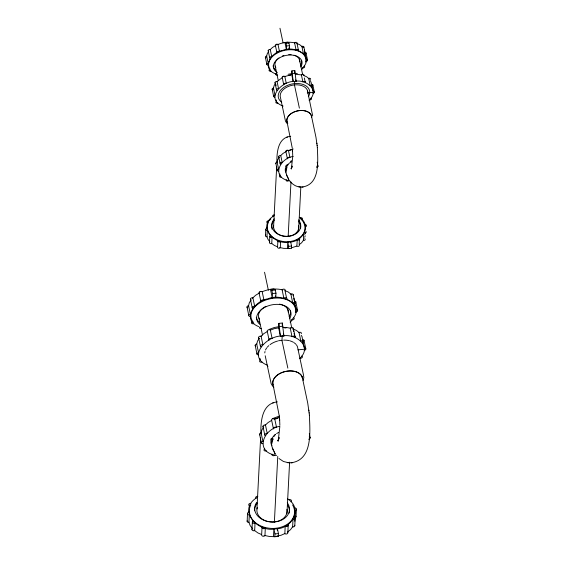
<?xml version="1.0" encoding="UTF-8"?>
<svg xmlns="http://www.w3.org/2000/svg" width="565" height="565" viewBox="0 0 565 565"><rect width="100%" height="100%" fill="white"/><g stroke="black" fill="none" stroke-linecap="round" stroke-linejoin="round"><path stroke-width="0.85" d="M256.962 354.05L255.161 345.194A1.773 1.144 -12 0 1 256.715 344.036L258.53 352.588A1.773 1.144 -12 0 0 256.976 353.747L256.962 354.05A1.773 1.144 -12 0 0 258.417 354.905L258.466 354.898M273.651 96.417L272.146 89.037A1.476 0.953 -12 0 1 273.446 88.069L275.007 95.195A1.476 0.953 -12 0 0 273.665 96.163L273.651 96.417A1.476 0.953 -12 0 0 274.865 97.124L274.908 97.124M261.341 442.861L259.54 434.012A1.773 1.144 -12 0 1 261.094 432.854L262.916 441.406A1.773 1.144 -12 0 0 261.355 442.557L261.341 442.861A1.773 1.144 -12 0 0 262.803 443.716L262.852 443.716M277.302 170.425L275.798 163.045A1.476 0.953 -12 0 1 277.097 162.084L278.658 169.203A1.476 0.953 -12 0 0 277.316 170.171L277.302 170.425A1.476 0.953 -12 0 0 278.517 171.138L278.559 171.138M313.059 93.366L313.01 93.373A1.476 0.953 -12 0 0 314.359 92.406L314.373 92.151A1.476 0.953 -12 0 0 313.158 91.438L311.598 84.319A1.476 0.953 -12 0 1 312.855 85.025L312.841 85.28A1.476 0.953 -12 0 1 312.735 85.534M304.253 350.392L304.196 350.399A1.773 1.144 -12 0 0 305.806 349.234L305.827 348.93A1.773 1.144 -12 0 0 304.365 348.075L302.501 339.53A1.773 1.144 -12 0 1 304.005 340.384L303.991 340.688A1.773 1.144 -12 0 1 303.617 341.281M317.184 162.204L318.01 166.414A1.476 0.953 -12 0 1 316.711 167.381L316.909 166.4M309.302 433.475L310.192 438.052A1.773 1.144 -12 0 1 308.638 439.21M247.484 513.642L247.562 513.988A1.773 1.335 3 0 0 249.306 514.976L248.918 522.526A1.773 1.335 3 0 1 247.166 521.537L247.484 513.642A1.773 1.335 3 0 1 248.755 512.356L248.805 512.349M265.755 229.404L265.818 229.694A1.476 1.109 3 0 0 267.273 230.52L266.948 236.813A1.476 1.109 3 0 1 265.494 235.986L265.755 229.404A1.476 1.109 3 0 1 266.814 228.338L266.857 228.331M267.464 225.35L267.542 223.775M251.962 529.469L252.35 521.919M252.746 523.465L252.83 521.792M269.484 242.597L269.809 236.304M270.169 237.074L270.247 235.499A1.476 1.109 3 0 0 270.028 236.862L270.268 237.088A1.476 1.109 3 0 0 272.055 237.272L271.772 243.543A1.476 1.109 3 0 1 269.943 243.381L269.703 243.155A1.476 1.109 3 0 1 269.886 241.813M256.955 508.945L260.656 437.268M260.882 432.903C260.649 421.01 262.174 403.262 277.415 401.885M273.524 227.843L276.673 166.767M276.899 162.402C276.73 152.437 277.867 137.45 290.7 136.278M270.466 289.301L272.281 298.002L272.507 293.525L271.829 290.332L270.466 289.301L273.94 288.955L275.296 289.986L275.974 293.186L275.748 297.656L275.381 295.947M284.908 42.453L286.413 49.706L286.603 45.977L286.038 43.314L284.908 42.453L287.797 42.17L288.934 43.032L289.499 45.694L289.308 49.423L288.969 47.841M261.666 534.547L262.04 527.032A1.773 1.335 3 0 0 262.916 528.536L263.354 528.67A1.773 1.335 3 0 0 265.324 528.049L264.95 535.564A1.773 1.335 3 0 1 262.958 536.22L262.527 536.086A1.773 1.335 3 0 1 261.652 534.582L257.852 532.908L254.052 530.118M278.863 323.371L280.445 336.394L278.63 327.848L278.863 323.371L282.331 323.032L283.92 336.055L283.369 333.491M291.9 70.851L293.221 81.706L291.71 74.58L291.9 70.851L294.789 70.569L296.116 81.416L295.778 79.835M294.676 72.8L294.789 70.569M294.478 85.23L294.676 81.438C305.679 78.712 320.645 90.188 309.069 100.252M282.218 325.263L282.331 323.032M281.949 340.759L282.189 336.069C295.177 332.891 313.201 346.218 299.718 358.415M288.15 236.65L290.975 182.008M273.502 536.411L273.891 528.861L274.964 533.925L274.823 536.75L269.166 536.411L264.074 535.387M274.357 522.512L277.768 456.407M288.531 248.664L288.651 246.312L287.755 242.095L287.465 248.529L291.427 248.381L291.547 246.029L290.65 241.806M277.274 530.196L277.359 528.522L278.439 533.586L278.291 536.411L274.823 536.75M298.546 231.219L300.841 186.732M299.168 243.918L299.485 238.437A1.476 1.109 3 0 1 299.302 239.779L298.998 239.956A1.476 1.109 3 0 1 297.211 239.779L296.886 246.072A1.476 1.109 3 0 0 298.673 246.248L298.977 246.072A1.476 1.109 3 0 0 299.16 244.73M287.536 531.997L287.571 532.032A1.773 1.335 3 0 1 287.352 533.643L286.992 533.847A1.773 1.335 3 0 1 284.845 533.635L285.198 526.05A1.773 1.335 3 0 0 287.38 526.298L287.74 526.086A1.773 1.335 3 0 0 287.966 524.482L287.924 524.447M286.949 513.698L289.605 462.149M287.832 532.696L288.221 525.146M294.824 521.276L295.092 510.463A1.773 1.335 3 0 0 296.406 509.171L296.335 508.825A1.773 1.335 3 0 0 294.591 507.836L294.535 507.843M294.803 525.598L295.191 518.048M294.704 518.013L294.753 518.006A1.773 1.335 3 0 0 296.018 516.721L296.406 509.171M248.798 315.651L246.997 306.795A1.773 1.144 -12 0 1 248.558 305.644L250.373 314.197A1.773 1.144 -12 0 0 248.812 315.348L248.798 315.651A1.773 1.144 -12 0 0 250.246 316.513L250.302 316.506M266.842 64.417L265.345 57.037A1.476 0.953 -12 0 1 266.645 56.076L268.206 63.202A1.476 0.953 -12 0 0 266.857 64.163L266.842 64.417A1.476 0.953 -12 0 0 268.057 65.137L268.1 65.13M292.705 156.879L291.342 168.999L292.176 166.039L291.053 168.766L291.893 167.381M279.83 426.61L278.192 441.152L279.188 437.593L277.846 440.87L278.651 439.535M306.251 61.366L306.209 61.373A1.476 0.953 -12 0 0 307.551 60.406L307.565 60.151A1.476 0.953 -12 0 0 306.357 59.438L304.796 52.319A1.476 0.953 -12 0 1 306.053 53.032L306.039 53.287A1.476 0.953 -12 0 1 305.926 53.541M295.827 302.289L295.841 301.985A1.773 1.144 -12 0 0 294.393 301.124L293.92 298.355M295.841 301.985L297.642 310.842A1.773 1.144 -12 0 1 296.081 311.993L296.032 312M266.447 57.058L267.273 53.668L268.523 51.69M273.248 89.051L274.082 85.661L275.332 83.691M277.111 162.219L277.733 159.676L279.4 157.042M248.318 306.816L249.313 302.748L250.98 300.121M256.68 344.403L257.478 341.147L259.144 338.513M260.868 434.033L261.856 429.965L263.523 427.331M303.137 380.492L303.85 377.575L303.433 374.764L297.501 346.868A16.788 10.855 -12 0 0 296.463 344.947M304.733 237.251L305.206 235.774M286.971 166.633C285.947 167.657 285.219 176.909 286.257 169.147A12.607 8.157 -12 0 1 287.062 167.685M273.015 438.129C271.772 439.203 270.797 450.891 272.09 441.329A15.128 9.782 -12 0 1 273.213 439.358M287.253 165.891L288.178 164.577M273.728 436.787L275.515 434.266M303.539 240.132L301.611 242.788L299.281 244.589M292.931 526.375L290.509 529.695L288.115 531.545M303.822 75.562L303.843 75.533A1.476 0.953 -12 0 0 303.44 74.432L303.115 74.34A1.476 0.953 -12 0 0 301.385 74.82L302.882 81.967A1.476 0.953 -12 0 1 304.634 81.466L304.959 81.558A1.476 0.953 -12 0 1 305.361 82.66L305.333 82.688M282.684 105.874L282.662 105.909A1.476 0.953 -12 0 0 282.804 106.856M286.314 179.917L286.342 179.889A1.476 0.953 -12 0 0 286.716 181.019L287.041 181.111A1.476 0.953 -12 0 0 288.772 180.638L288.793 180.609M272.189 454.218L272.153 454.253A1.773 1.144 -12 0 0 272.641 455.574L273.029 455.687A1.773 1.144 -12 0 0 275.106 455.115L275.134 455.079M275.861 73.909L275.889 73.881A1.476 0.953 -12 0 0 276.264 75.011L276.582 75.103A1.476 0.953 -12 0 0 277.697 74.997M286.815 299.182L286.836 299.146A1.773 1.144 -12 0 0 286.363 297.826L285.975 297.713A1.773 1.144 -12 0 0 283.898 298.278L282.083 289.732A1.773 1.144 -12 0 1 284.16 289.16L284.548 289.273A1.773 1.144 -12 0 1 285.021 290.594M269.999 49.784L272.556 47.418L275.96 45.391M276.801 81.784L282.083 77.786M302.261 68.252C315.581 55.476 294.075 45.249 282.867 50.37C271.009 51.789 260.373 69.22 276.236 74.029M301.59 69.58L302.776 68.478M280.452 155.792L283.009 153.426L286.42 151.399M252.449 298.214L255.641 295.248L259.851 292.748M260.613 336.606L263.806 333.647L267.316 331.563L269.088 340.095A1.773 1.144 -12 0 1 269.71 338.668L270.112 338.477A1.773 1.144 -12 0 1 272.146 338.64L270.36 330.115A1.773 1.144 -12 0 0 268.29 329.925L267.888 330.115A1.773 1.144 -12 0 0 267.273 331.542L267.294 331.57M291.554 320.016C307.035 304.57 281.271 292.79 268.022 298.793C254.857 300.446 241.086 319.832 258.664 326.591M290.128 322.177L291.914 320.517M264.999 425.424L268.191 422.465L271.701 420.374M273.841 215.894C256.63 226.17 274.3 245.471 289.231 242.095C302.289 242.286 312.466 225.52 299.408 217.271M257.188 497.426C236.537 509.757 257.746 532.922 275.656 528.861C291.575 529.108 303.582 508.571 287.557 498.846M302.028 219.594L302.063 219.573A1.476 1.109 3 0 0 302.254 218.231L302.007 217.998A1.476 1.109 3 0 0 300.22 217.822M252.838 520.972L252.88 520.951A1.773 1.335 3 0 0 252.612 522.583L252.901 522.858A1.773 1.335 3 0 0 255.048 523.077L254.66 530.627A1.773 1.335 3 0 1 252.513 530.408L252.223 530.132A1.773 1.335 3 0 1 252.174 528.798M291.017 501.861L291.06 501.84A1.773 1.335 3 0 0 291.286 500.23L290.989 499.954A1.773 1.335 3 0 0 288.849 499.735M277.825 103.049L277.86 103.035A1.476 0.953 -12 0 1 276.123 102.915L275.939 102.71A1.476 0.953 -12 0 1 276.454 101.523L276.165 99.92M311.52 87.059L311.562 87.045A1.476 0.953 -12 0 0 312.078 85.852L311.894 85.654A1.476 0.953 -12 0 0 310.199 85.513L308.681 78.387A1.476 0.953 -12 0 1 310.383 78.528L310.559 78.726A1.476 0.953 -12 0 1 310.524 79.474M281.511 177.043L281.476 177.064A1.476 0.953 -12 0 1 279.774 176.93L279.597 176.725A1.476 0.953 -12 0 1 280.113 175.538L279.816 173.928M262.012 361.988L261.969 362.01A1.773 1.144 -12 0 1 259.928 361.847L259.709 361.607A1.773 1.144 -12 0 1 260.331 360.18L260.02 358.443M302.402 342.828L302.452 342.8A1.773 1.144 -12 0 0 303.073 341.373L302.861 341.133A1.773 1.144 -12 0 0 300.82 340.97L298.998 332.418A1.773 1.144 -12 0 1 301.039 332.58L301.258 332.82A1.773 1.144 -12 0 1 301.209 333.717M264.717 448.991L264.766 448.97A1.773 1.144 -12 0 0 264.095 450.425L264.307 450.665A1.773 1.144 -12 0 0 266.348 450.828L266.398 450.806M269.696 69.509L269.66 69.523A1.476 0.953 -12 0 0 269.138 70.717L269.314 70.915A1.476 0.953 -12 0 0 271.016 71.056L271.059 71.035M304.712 55.066L304.754 55.045A1.476 0.953 -12 0 0 305.27 53.859L305.093 53.654A1.476 0.953 -12 0 0 303.398 53.513L301.88 46.387A1.476 0.953 -12 0 1 303.582 46.528L303.758 46.733A1.476 0.953 -12 0 1 303.716 47.474M252.216 321.76L252.174 321.782A1.773 1.144 -12 0 0 251.545 323.208L251.764 323.455A1.773 1.144 -12 0 0 253.798 323.618L253.847 323.597M294.238 304.429L294.28 304.408A1.773 1.144 -12 0 0 294.909 302.981L294.697 302.734A1.773 1.144 -12 0 0 292.656 302.572L290.841 294.019A1.773 1.144 -12 0 1 292.875 294.188L293.094 294.429A1.773 1.144 -12 0 1 293.044 295.326M296.667 246.128L291.187 247.922M284.831 533.593L281.123 535.232L276.97 536.072M277.429 44.692C282.959 42.304 289.245 41.506 295.128 42.947M284.23 76.692L291.71 74.58M287.882 150.7L293.228 148.983M293.32 156.378C278.99 158.603 271.009 178.06 289.753 180.786M262.167 291.731C268.65 288.99 276.002 288.242 282.86 289.916M269.124 329.423L274.308 327.509L279.025 326.634M270.331 330.13L274.364 328.639L278.63 327.848M273.502 418.241L278.686 416.32M273.905 419.244L278.75 417.45M279.76 426.3C262.421 429.365 254.54 452.643 276.68 455.362M302.134 187.036C320.291 184.571 317.862 160.954 317.325 147.331M291.137 462.791C312.925 459.839 310.016 431.498 309.373 415.148M286.773 137.189L287.514 137.02M272.711 402.979L273.601 402.774M288.101 74.298L291.928 73.584M294.676 81.438C281.794 80.583 264.484 99.412 283.037 106.029M282.189 336.069C267.21 335.116 246.121 356.911 267.605 365.322M286.038 43.314L288.934 43.032M286.603 45.977L289.499 45.694M292.465 73.514L295.361 73.231M293.228 81.579L296.116 81.289M307.282 92.978L313.25 92.385M288.651 246.312L291.547 246.029M287.465 248.529L288.906 248.388L283.821 248.381L279.696 247.548M271.829 290.332L275.296 289.986M272.507 293.525L275.974 293.186M279.541 326.57L283.009 326.224M280.459 336.246L283.927 335.9M297.939 349.862L304.486 349.212M274.964 533.925L278.439 533.586M304.959 224.573L305.008 224.566A1.476 1.109 3 0 1 306.463 225.4L306.527 225.682A1.476 1.109 3 0 1 305.467 226.756L305.467 226.756M305.1 233.055L305.142 233.048A1.476 1.109 3 0 0 306.202 231.975L306.138 231.692A1.476 1.109 3 0 0 305.983 231.424M294.965 73.422L297.36 73.415M295.481 74.283L301.929 74.947M282.945 327.495L286.321 327.46L291.024 328.307M289.845 181.111C292.289 184.169 295.834 186.74 299.838 186.951M279.004 458.533L283.496 461.513L288.39 462.693M298.871 186.923L303.101 187.064M287.232 462.664L292.303 462.827M277.005 536.241L278.291 536.411M310.948 98.112L310.983 98.119A1.476 0.953 -12 0 1 311.386 99.221L311.188 99.461A1.476 0.953 -12 0 1 309.458 99.934L309.458 99.934M277.069 90.449L277.034 90.442A1.476 0.953 -12 0 1 276.631 89.341L276.836 89.108A1.476 0.953 -12 0 1 278.566 88.627L277.048 81.501A1.476 0.953 -12 0 0 275.317 81.981L275.12 82.222A1.476 0.953 -12 0 0 275.522 83.316M280.727 164.464L280.685 164.457A1.476 0.953 -12 0 1 280.282 163.356L280.487 163.116A1.476 0.953 -12 0 1 282.218 162.642L280.741 155.523A1.476 0.953 -12 0 0 278.969 155.989L278.771 156.23A1.476 0.953 -12 0 0 278.912 157.176M301.717 356.084L301.759 356.098A1.773 1.144 -12 0 1 302.247 357.419L302.007 357.702A1.773 1.144 -12 0 1 299.93 358.274L299.93 358.274M261.023 346.882L261.065 346.896A1.773 1.144 -12 0 1 260.543 345.561L260.783 345.279A1.773 1.144 -12 0 1 262.859 344.707L261.087 336.168A1.773 1.144 -12 0 0 258.961 336.726L258.721 337.015A1.773 1.144 -12 0 0 259.208 338.329M265.451 435.707L265.409 435.7A1.773 1.144 -12 0 1 264.921 434.379L265.162 434.09A1.773 1.144 -12 0 1 267.238 433.517L265.472 424.986A1.773 1.144 -12 0 0 263.346 425.544L263.106 425.826A1.773 1.144 -12 0 0 263.587 427.147M304.147 66.112L304.189 66.126A1.476 0.953 -12 0 1 304.584 67.228L304.38 67.461A1.476 0.953 -12 0 1 302.649 67.934L302.614 67.927M270.225 58.449L270.268 58.456A1.476 0.953 -12 0 1 269.83 57.348L270.028 57.107A1.476 0.953 -12 0 1 271.758 56.634L270.247 49.508A1.476 0.953 -12 0 0 268.516 49.981L268.311 50.221A1.476 0.953 -12 0 0 268.714 51.323M251.037 299.937L251.086 299.951A1.773 1.144 -12 0 1 250.726 299.754M293.553 317.685L293.602 317.7A1.773 1.144 -12 0 1 294.082 319.02L293.835 319.31A1.773 1.144 -12 0 1 291.759 319.875M252.901 308.504L252.852 308.49A1.773 1.144 -12 0 1 252.371 307.169L252.619 306.88A1.773 1.144 -12 0 1 254.695 306.315L252.88 297.762A1.773 1.144 -12 0 0 250.804 298.334L250.556 298.617A1.773 1.144 -12 0 0 250.507 299.514M304.69 232.102L304.74 232.116A1.476 1.109 3 0 1 305.467 233.366L305.333 233.635A1.476 1.109 3 0 1 303.688 234.15L303.363 240.443A1.476 1.109 3 0 0 305.008 239.927L305.142 239.659A1.476 1.109 3 0 0 304.726 238.585M268.629 220.95L268.587 220.943A1.476 1.109 3 0 0 266.948 221.452L266.807 221.72A1.476 1.109 3 0 0 267.542 222.97L267.584 222.984M294.21 516.876L294.266 516.89A1.773 1.335 3 0 1 295.142 518.395L294.979 518.712A1.773 1.335 3 0 1 293.009 519.334L292.621 526.884A1.773 1.335 3 0 0 294.591 526.269L294.753 525.944A1.773 1.335 3 0 0 294.732 525.252M250.888 503.479L250.938 503.493A1.773 1.335 3 0 0 248.918 504.093L248.748 504.418A1.773 1.335 3 0 0 249.631 505.922L249.681 505.936M296.66 43.413L299.768 44.734L302.692 47.093M303.469 75.413L306.569 76.734L309.493 79.093M285.198 290.714L288.298 292.034L291.222 294.393M292.585 328.781L296.463 330.426L299.386 332.792M277.38 246.743L274.392 245.464L271.313 243.204M273.912 387.166L272.655 386.149L271.136 383.642L265.204 355.745M272.789 216.649L272.824 216.678A1.476 1.109 3 0 1 272.98 215.307L273.276 215.131A1.476 1.109 3 0 1 274.392 215.025M255.931 498.33L255.966 498.365A1.773 1.335 3 0 1 256.157 496.72L256.517 496.515A1.773 1.335 3 0 1 257.852 496.381M269.625 241.424L268.029 239.433L266.864 236.474M252.35 528.324L250.21 525.669L248.755 521.968M310.376 80.548L311.499 83.634M286.723 123.163L285.459 121.08L280.523 97.823A13.991 9.047 -12 0 1 292.649 85.167A13.991 9.047 -12 0 1 307.784 92.766M301.237 335.356L302.084 336.754L302.437 339.099M286.031 173.42L288.849 179.705L287.804 177.636M271.814 446.456L275.197 453.999L273.947 451.52M286.427 174.931L287.423 176.901M272.295 448.264L273.488 450.63M306.053 53.032L307.565 60.151M312.855 85.025L314.373 92.151M303.843 46.966L305.361 54.092M307.431 90.428L312.72 116.016M304.323 77.935L305.164 81.897M311.357 115.514L315.948 137.21L317.149 145.572M299.358 59.113L302.621 74.488M294.45 84.912L299.394 108.162M279.972 28.25L283.072 42.841M275.169 65.971L278.255 80.491M287.105 122.181L292.303 148.291M275.727 84.121L276.059 85.703M268.191 50.73L269.703 57.856M274.993 82.73L276.511 89.849M280.219 162.091L280.558 163.673M278.651 156.738L280.162 163.864M304.005 340.384L305.827 348.93M293.193 294.711L295.008 303.264M294.337 301.131L296.152 309.684A1.773 1.144 -12 0 1 297.663 310.538M293.341 328.378L295.156 336.931M284.993 290.629L286.448 297.465M293.708 331.591L293.164 329.028A1.773 1.144 -12 0 0 292.712 327.672L292.324 327.559A1.773 1.144 -12 0 0 290.248 328.131L292.034 336.712A1.773 1.144 -12 0 1 294.139 336.111L294.527 336.224A1.773 1.144 -12 0 1 295.015 337.538L294.075 333.301M287.705 308.815L291.717 327.693M302.211 376.968L307.713 403L309.161 413.036M281.921 340.243L287.853 368.147M264.547 272.252L268.375 290.233M258.869 317.897L262.513 335.059M250.408 299.231L252.223 307.777M258.572 337.623L260.394 346.176M262.958 426.441L264.773 434.986M296.018 516.721L295.947 516.375A1.773 1.335 3 0 0 295.756 516.057M304.45 50.002L304.683 51.549M279.343 416.299L273.107 384.97A15.128 9.782 -12 0 1 285.572 371.41A15.128 9.782 -12 0 1 302.572 378.635M316.866 143.15L316.944 143.835M308.822 410.126L308.914 410.953M317.12 145.297L317.339 147.479M309.126 412.711L309.387 415.324M279.308 415.974L279.52 418.086M292.437 149.633L292.592 151.533M279.505 417.909L279.696 420.191M292.55 150.968L292.734 155.813M279.64 419.513L279.859 425.332M253.501 322.453A22.635 14.641 -12 0 1 269.336 298.97A22.635 14.641 -12 0 1 295.361 312.466M259.935 324.395A17.437 11.279 -12 0 1 271.984 304.832A17.437 11.279 -12 0 1 289.591 318.667M259.589 319.38A15.128 9.782 -12 0 1 265.868 306.294M279.4 304.132A15.128 9.782 -12 0 1 281.469 304.613M282.274 304.881A15.128 9.782 -12 0 1 288.327 312.586M290.523 310.63A17.437 11.279 -12 0 1 289.16 316.64M259.505 322.368A17.437 11.279 -12 0 1 256.284 317.24M261.376 328.47A1.773 1.144 -12 0 1 260.479 328.477L260.091 328.364A1.773 1.144 -12 0 1 259.618 327.043M247.604 307.812A1.773 1.144 -12 0 1 246.976 307.106M292.592 504.912A22.635 17.006 3 0 1 275.536 528.289A22.635 17.006 3 0 1 249.448 509.164M249.568 508.429A22.635 17.006 3 0 1 250.811 504.87M287.281 502.793A17.437 13.108 3 0 1 272.316 521.989A17.437 13.108 3 0 1 256.651 502.426M286.942 509.333A15.128 11.371 3 0 1 270.254 521.926M269.477 521.827A15.128 11.371 3 0 1 257.322 507.568M254.568 510.795A17.437 13.108 3 0 1 257.485 503.062M287.613 505.209A17.437 13.108 3 0 1 289.202 513.098M248.388 512.66A1.773 1.335 3 0 1 248.36 511.968L248.529 511.65A1.773 1.335 3 0 1 248.798 511.374M247.096 521.191A1.773 1.335 3 0 1 247.145 520.845M270.805 439.98A15.128 9.782 -12 0 1 271.129 438.659M264.787 352.934A16.788 10.855 -12 0 1 265.006 351.479M265.501 350.018A16.788 10.855 -12 0 1 266.751 347.871M267.294 347.185A16.788 10.855 -12 0 1 268.841 345.611M270.042 344.636A16.788 10.855 -12 0 1 277.613 341.041M278.46 340.822A16.788 10.855 -12 0 1 281.059 340.342M283.651 340.13A16.788 10.855 -12 0 1 289.386 340.709M290.128 340.907A16.788 10.855 -12 0 1 293.468 342.326M294.181 342.786A16.788 10.855 -12 0 1 295.982 344.36M273.192 384.942A15.043 9.725 -12 0 1 285.586 371.466A15.043 9.725 -12 0 1 302.487 378.649M284.492 327.884A22.635 14.641 -12 0 1 286.095 327.968M267.944 366.572A1.773 1.144 -12 0 1 267.732 366.332M255.776 346.204A1.773 1.144 -12 0 1 255.14 345.498M309.189 436.929A1.773 1.144 -12 0 1 310.206 437.748M275.727 418.969A22.635 14.641 -12 0 1 278.114 418.157M272.104 445.955A15.128 9.782 -12 0 1 272.528 437.331M273.008 436.71A15.128 9.782 -12 0 1 275.452 434.393M276.631 433.574A15.128 9.782 -12 0 1 278.594 432.486M260.154 435.022A1.773 1.144 -12 0 1 259.526 434.316M270.232 69.431A18.857 12.197 -12 0 1 284.802 50.327A18.857 12.197 -12 0 1 305.573 62.094M277.337 72.511A14.535 9.4 -12 0 1 276.532 60.067A14.535 9.4 -12 0 1 295.177 55.638A14.535 9.4 -12 0 1 300.841 66.931M275.84 67.525A12.607 8.157 -12 0 1 278.976 57.898M282.373 56.02A12.607 8.157 -12 0 1 283.913 55.469M288.743 54.614A12.607 8.157 -12 0 1 291.13 54.657M294.075 55.222A12.607 8.157 -12 0 1 299.789 61.86M301.618 60.229A14.535 9.4 -12 0 1 300.481 65.243M275.769 70.011A14.535 9.4 -12 0 1 273.086 65.745M265.854 57.884A1.476 0.953 -12 0 1 265.331 57.291M303.341 222.137A18.857 14.174 3 0 1 286.674 241.735A18.857 14.174 3 0 1 268.523 222.102M269.321 220.76A18.857 14.174 3 0 1 270.868 218.895M300.764 218.923A18.857 14.174 3 0 1 302.918 221.459M298.532 219.87A14.535 10.926 3 0 1 295.537 234.044A14.535 10.926 3 0 1 276.391 233.239A14.535 10.926 3 0 1 274.385 218.867M298.638 225.816A12.607 9.478 3 0 1 286.377 236.41A12.607 9.478 3 0 1 273.651 225.562M272.048 229.171A14.535 10.926 3 0 1 274.308 220.357M298.454 221.367A14.535 10.926 3 0 1 300.637 228.246M266.503 228.592A1.476 1.109 3 0 1 266.482 228.013L266.623 227.744A1.476 1.109 3 0 1 266.849 227.518M265.43 235.697A1.476 1.109 3 0 1 265.832 234.913M285.671 166.378A12.607 8.157 -12 0 1 286.483 164.945M290.339 161.498A12.607 8.157 -12 0 1 291.724 160.764M308.335 96.721A15.975 10.332 -12 0 0 298.581 83.556L294.52 83.599A15.975 10.332 -12 0 0 279.837 91.198A15.975 10.332 -12 0 0 281.766 102.237M287.776 123.467A12.607 8.157 -12 0 1 296.957 111.001A12.607 8.157 -12 0 1 311.668 117.619M287.175 122.16A12.536 8.108 -12 0 1 297.501 110.924A12.536 8.108 -12 0 1 311.59 116.913M289.089 75.428A18.857 12.197 -12 0 1 290.7 75.074M272.662 89.877A1.476 0.953 -12 0 1 272.132 89.291M317.17 165.481A1.476 0.953 -12 0 1 318.024 166.167M289.619 150.389A18.857 12.197 -12 0 1 291.95 149.64M286.271 173.003A12.607 8.157 -12 0 1 288.489 163.822M289.061 163.37A12.607 8.157 -12 0 1 291.681 161.781M276.052 163.737A1.476 0.953 -12 0 1 275.791 163.299M277.895 240.535L277.57 246.827A1.476 1.109 3 0 0 278.291 248.113L278.651 248.226A1.476 1.109 3 0 0 280.289 247.71L280.614 241.417A1.476 1.109 3 0 1 278.976 241.933L278.616 241.82A1.476 1.109 3 0 1 277.881 240.563L277.895 240.535M294.584 42.813L296.074 49.974A1.476 0.953 -12 0 1 297.826 49.466L298.151 49.565A1.476 0.953 -12 0 1 298.546 50.659L297.035 43.54A1.476 0.953 -12 0 0 296.639 42.439L296.314 42.34A1.476 0.953 -12 0 0 294.584 42.813M283.093 76.31L282.754 76.473A1.476 0.953 -12 0 0 282.239 77.659L283.757 84.785A1.476 0.953 -12 0 1 284.273 83.599L284.605 83.436A1.476 0.953 -12 0 1 286.307 83.571L284.817 76.473A1.476 0.953 -12 0 0 283.093 76.31M286.745 150.325L286.413 150.481A1.476 0.953 -12 0 0 285.897 151.674L287.43 158.822A1.476 0.953 -12 0 1 287.924 157.607L288.263 157.451A1.476 0.953 -12 0 1 289.958 157.586L288.447 150.459A1.476 0.953 -12 0 0 286.745 150.325M272.676 418.743L272.274 418.933A1.773 1.144 -12 0 0 271.652 420.36L273.474 428.913A1.773 1.144 -12 0 1 274.089 427.479L274.491 427.288A1.773 1.144 -12 0 1 276.532 427.451L274.745 418.933A1.773 1.144 -12 0 0 272.676 418.743M276.292 44.317L275.953 44.473A1.476 0.953 -12 0 0 275.43 45.666L276.97 52.813A1.476 0.953 -12 0 1 277.464 51.599L277.803 51.443A1.476 0.953 -12 0 1 279.498 51.577L278.008 44.48A1.476 0.953 -12 0 0 276.292 44.317M260.126 291.526L259.723 291.724A1.773 1.144 -12 0 0 259.102 293.15L260.917 301.696A1.773 1.144 -12 0 1 261.546 300.269L261.948 300.079A1.773 1.144 -12 0 1 263.982 300.248L262.188 291.724A1.773 1.144 -12 0 0 260.126 291.526"/></g></svg>
